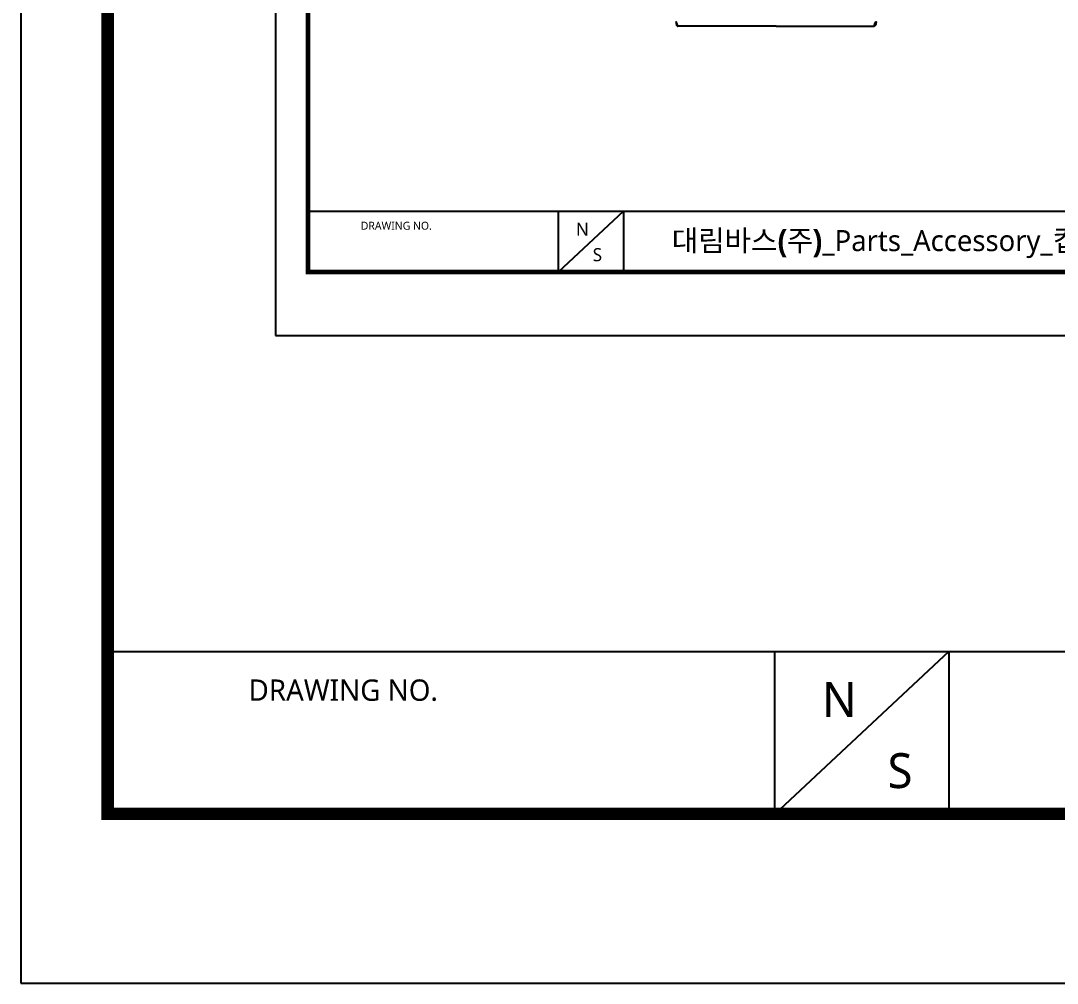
# Model space of a CAD drawing. Extents: x 16296675745 to 16296677481, y -37409619395 to -37409618123.
# Drawn here: x 16296675745 to 16296676078, y -37409619395.2 to -37409619086 of the extents above; entities that cross this region are included whole.
import ezdxf

# ---------------------------------------------------------------- set-up
doc = ezdxf.new("R2010")
doc.units = 0
doc.header["$LTSCALE"] = 10
doc.header["$MEASUREMENT"] = 0
doc.layers.get('0').update_dxf_attribs({"linetype": 'CONTINUOUS'})
doc.styles.add('Daelim Dimension', font='')
doc.styles.get('Daelim Dimension').set_extended_font_data('NanumGothic')

msp = doc.modelspace()

# ---------------------------------------------------------------- linework, layer by layer
at = {"color": 7, "linetype": 'Continuous'}
for q in [(16296675956.10881, -37409619087.707642), (16296676019.1984, -37409619087.707642)]:
    msp.add_line((16296675987.65361, -37409619087.707642), q, dxfattribs=at)
at = {"color": 5}
for p, q in [((16296675837.303169, -37409619147.210213), (16296676361.49045, -37409619147.210213)), ((16296675772.947269, -37409619288.663177), (16296677170.780029, -37409619288.663177))]:
    msp.add_line(p, q, dxfattribs=at)
at = {"color": 5, "ltscale": 40}
for p, q in [((16296675917.653851, -37409619147.210213), (16296675917.653851, -37409619166.826553)), ((16296675917.653851, -37409619147.210213), (16296675917.653851, -37409619166.826553)), ((16296675938.648211, -37409619147.210213), (16296675917.653851, -37409619166.826553)), ((16296675938.648211, -37409619147.210213), (16296675917.653851, -37409619166.826553)), ((16296675938.648211, -37409619147.210213), (16296675938.648211, -37409619166.826553)), ((16296675938.648211, -37409619147.210213), (16296675938.648211, -37409619166.826553)), ((16296675987.21578, -37409619288.663177), (16296675987.21578, -37409619340.973419)), ((16296675987.21578, -37409619288.663177), (16296675987.21578, -37409619340.973419)), ((16296676043.20072, -37409619288.663177), (16296675987.21578, -37409619340.973419)), ((16296676043.20072, -37409619288.663177), (16296675987.21578, -37409619340.973419)), ((16296676043.20072, -37409619288.663177), (16296676043.20072, -37409619340.973419)), ((16296676043.20072, -37409619288.663177), (16296676043.20072, -37409619340.973419))]:
    msp.add_line(p, q, dxfattribs=at)
at = {"ltscale": 0.5}
for points in [[(16296675745.032089, -37409619395.241547), (16296677481.032089, -37409619395.241547), (16296677481.032089, -37409618123.241547), (16296675745.032089, -37409618123.241547)], [(16296675826.83497, -37409619187.177101), (16296676477.83497, -37409619187.177101), (16296676477.83497, -37409618710.177101), (16296675826.83497, -37409618710.177101)]]:
    msp.add_lwpolyline(points, close=True, dxfattribs=at)
at = {"color": 5, "linetype": 'ByBlock', "lineweight": 200}
for points, const_width in [([(16296675772.947269, -37409619340.775627), (16296677452.947269, -37409619340.775627), (16296677452.947269, -37409618152.775627), (16296675772.947269, -37409618152.775627)], 4), ([(16296675837.303169, -37409619166.75238), (16296676467.303169, -37409619166.75238), (16296676467.303169, -37409618721.25238), (16296675837.303169, -37409618721.25238)], 1.5)]:
    msp.add_lwpolyline(points, close=True, dxfattribs=dict(at, const_width=const_width))
at = {"color": 7, "linetype": 'Continuous'}
for points in [[(16296675956.10881, -37409619087.707642), (16296675956.06628, -37409619087.707642), (16296675955.98033, -37409619087.69191), (16296675955.870609, -37409619087.622047), (16296675955.787979, -37409619087.52359), (16296675955.70471, -37409619087.37532), (16296675955.635361, -37409619087.173973), (16296675955.58194, -37409619086.925522), (16296675955.547239, -37409619086.673714), (16296675955.518141, -37409619086.336243), (16296675955.510309, -37409619086.082176), (16296675955.508829, -37409619085.912872)], [(16296676019.19841, -37409619087.707642), (16296676019.240931, -37409619087.707642), (16296676019.326891, -37409619087.69191), (16296676019.436609, -37409619087.622047), (16296676019.51923, -37409619087.52359), (16296676019.602501, -37409619087.37532), (16296676019.67186, -37409619087.173973), (16296676019.725269, -37409619086.925522), (16296676019.759979, -37409619086.673714), (16296676019.78908, -37409619086.336243), (16296676019.7969, -37409619086.082176), (16296676019.79838, -37409619085.912872)]]:
    msp.add_open_spline(points, degree=3, knots=[0, 0, 0, 0, 0.0627421229, 0.125300018, 0.1880274924, 0.2505407205, 0.3754102356, 0.5003231767, 0.6252474405, 0.7501733193, 1, 1, 1, 1], dxfattribs=at)

# ---------------------------------------------------------------- texts
at = {"color": 5, "ltscale": 40, "style": 'Daelim Dimension'}
for height, p in [(2.56901127, (16296675854.27607, -37409619153.144897)), (6.85069672, (16296675818.208349, -37409619304.489014))]:
    msp.add_text('DRAWING NO.', height=height, dxfattribs=at).set_placement(p)
at = {"attachment_point": 1, "style": 'Daelim Dimension'}
for s, insert, char_height, width in [('N', (16296675923.36404, -37409619150.887917), 4.204124, 5.86731056), ('S', (16296675928.770189, -37409619159.065437), 4.204124, 5.86731056), ('N', (16296676002.44294, -37409619298.470398), 11.210996, 15.6461615), ('S', (16296676023.4797, -37409619321.321259), 11.210996, 15.6461615)]:
    msp.add_mtext(s, dxfattribs=dict(at, insert=insert, char_height=char_height, width=width))
at = {"color": 2, "insert": (16296675954.17543, -37409619153.256332), "char_height": 6.75662715, "width": 260.66283526, "attachment_point": 1, "style": 'Daelim Dimension'}
msp.add_mtext('{\\fPretendard Variable SemiBold|b0|i0|c129|p2;대림바스(주)}_Parts_Accessory_{\\fGulim|b0|i0|c129|p50;컵대}_DL A1703', dxfattribs=at)

doc.saveas('drawing.dxf')
